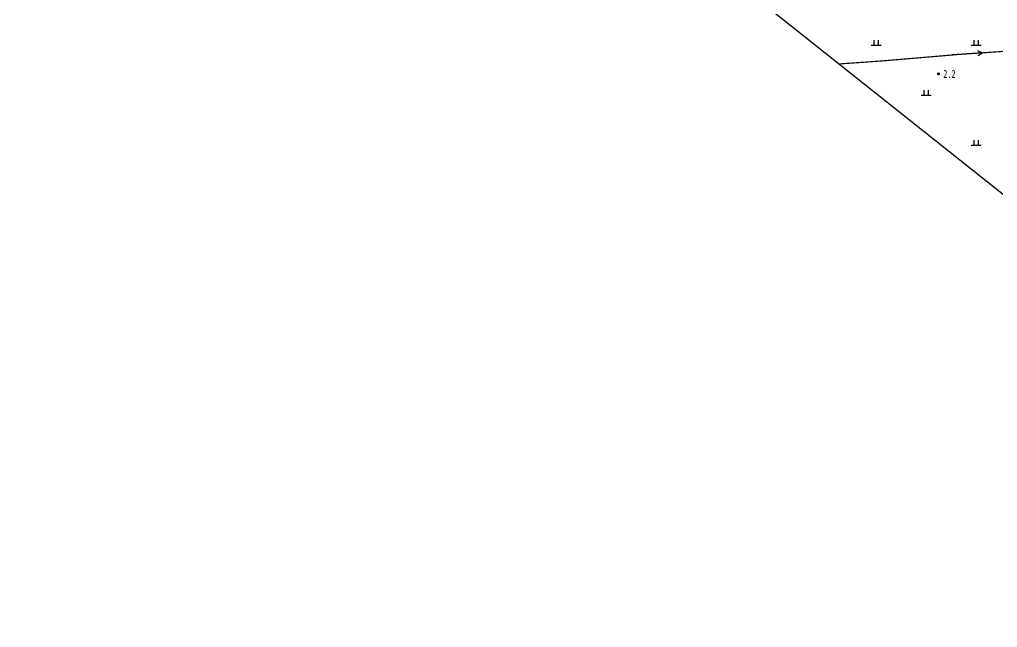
# Model space of a CAD drawing. Header units: metres. Extents: x 494039 to 619385, y 3351420 to 3402703.
# Drawn here: x 581385.6 to 581874.1, y 3396164.6 to 3396468.4 of the extents above; entities that cross this region are included whole.
import ezdxf
from ezdxf.enums import TextEntityAlignment as Align

# ---------------------------------------------------------------- set-up
doc = ezdxf.new("R2010")
doc.units = ezdxf.units.M
for name, color, linetype in [('220200', 130, 'Continuous'), ('261301', 141, 'Continuous'), ('720100', 8, 'Continuous'), ('810302', 8, 'Continuous'), ('范围线', 8, 'Continuous')]:
    doc.layers.add(name, color=color, linetype=linetype)

# ---------------------------------------------------------------- blocks, each defined once
blk = doc.blocks.new('gu')
at = {"flags": 128}
for points in [[(3.75, 0), (-3.75, 0)], [(2.71, -0.6), (3.75, 0), (3.75, 0), (2.71, 0.6)]]:
    blk.add_lwpolyline(points, dxfattribs=at)
blk = doc.blocks.new('p_point')
for radius in [0.25, 0.2, 0.15, 0.1, 0.05]:
    blk.add_circle((0, 0), radius)
blk.add_point((0, 0))
blk = doc.blocks.new('vm')
at = {"linetype": 'Continuous'}
for p, q in [((1.25, 0), (-1.25, 0)), ((-0.5, 0), (-0.5, 1.3)), ((0.5, 1.3), (0.5, 0))]:
    blk.add_line(p, q, dxfattribs=at)
blk = doc.blocks.new('1-3&1-4')
at = {"layer": '220200', "color": 141, "linetype": 'Continuous', "const_width": 0.6, "flags": 128}
blk.add_lwpolyline([(581795.1246, 3396446.2422), (581816.7896, 3396447.7706), (581854.1855, 3396450.9424), (581886.3882, 3396453.1652), (581925.9855, 3396456.168), (581962.625, 3396459.2589), (582038.8786, 3396465.1497), (582052.5126, 3396466.0597)], dxfattribs=at)
at = {"layer": '范围线', "color": 8, "flags": 128}
blk.add_lwpolyline([(580974.9971, 3398172.2884), (580158.1729, 3397748.7629), (583102.2681, 3395406.1495), (589376.9328, 3392493.3034), (594318.9563, 3392016.403), (594002.9657, 3392059.9931), (593709.5027, 3392110.274), (593489.39, 3392154.2585), (593446.55, 3392164.1073), (593184.0367, 3392224.4585), (592856.0894, 3392311.9807), (592630.9821, 3392379.424), (592345.2786, 3392474.0542), (592112.8421, 3392558.6278), (591835.9381, 3392668.5492), (591571.4074, 3392783.2499), (591303.4331, 3392909.9936), (591275.2655, 3392923.316), (591065.2798, 3393031.2284), (591019.813, 3393054.5939), (590886.2864, 3393127.1825), (590776.1303, 3393189.2284), (589711.9005, 3393302.4152), (583546.9224, 3396125.8295)], close=True, dxfattribs=at)
at = {"layer": '261301', "color": 141, "linetype": 'Continuous', "xscale": 2, "yscale": 2, "rotation": 3.947679208451371}
blk.add_blockref('gu', (581859.0434, 3396451.2777, 3.0049), dxfattribs=at)
at = {"layer": '720100', "color": 8, "linetype": 'Continuous', "xscale": 2, "yscale": 2, "zscale": 2}
blk.add_blockref('p_point', (581844.6495, 3396441.2625, 2.1893), dxfattribs=at)
at = {"layer": '810302', "color": 8, "linetype": 'Continuous', "xscale": 2, "yscale": 2}
for p in [(581813.462, 3396455.5142), (581863.462, 3396455.5142), (581838.462, 3396430.5142), (581863.462, 3396405.5142)]:
    blk.add_blockref('vm', p, dxfattribs=at)
at = {"layer": '720100', "color": 8, "width": 0.75}
blk.add_text('2.2', height=4, dxfattribs=at).set_placement((581847.0495, 3396441.2625, 2.1893), align=Align.MIDDLE_LEFT)

msp = doc.modelspace()

# ---------------------------------------------------------------- block references
msp.add_blockref('1-3&1-4', (0, 0))

doc.saveas('drawing.dxf')
